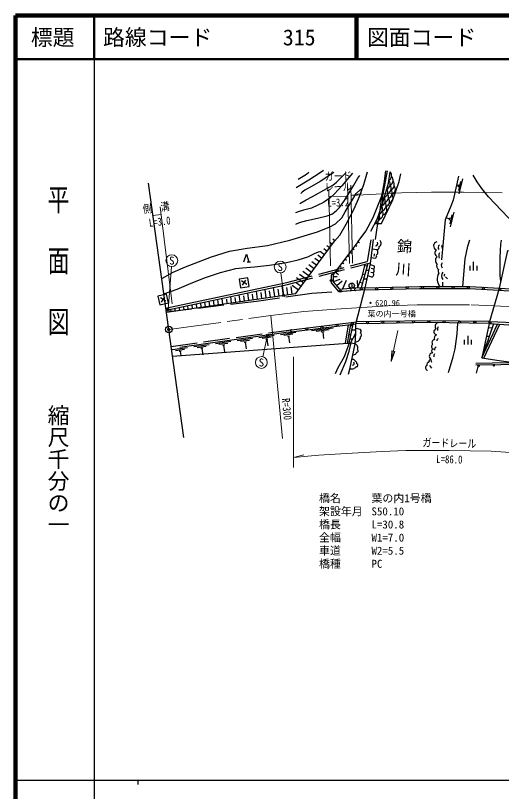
# Model space of a CAD drawing. Units: millimetres, scale not verified. Extents: x 40000 to 680000, y 20000 to 380000.
# Drawn here: x 40000 to 151146, y 202409 to 380000 of the extents above; entities that cross this region are included whole.
import ezdxf
from ezdxf.enums import TextEntityAlignment as Align

# ---------------------------------------------------------------- set-up
doc = ezdxf.new("R2010")
doc.units = ezdxf.units.MM
doc.header["$LTSCALE"] = 1000
doc.header["$PDMODE"] = 32
doc.header["$PDSIZE"] = 500
doc.linetypes.add('CHAIN', pattern=[18.5, 12, -1.5, 3.5, -1.5])
doc.linetypes.add('DASHED', pattern=[7.5, 6, -1.5])
for name, color, linetype, lineweight in [('M-BGD', 7, 'Continuous', 25), ('M-BMK', 2, 'CHAIN', 13), ('M-BMK-HTXT', 7, 'Continuous', 13), ('M-BMK-OTRS', 5, 'Continuous', 25), ('M-BMK-SRVR', 3, 'Continuous', 25), ('M-STR-HTXT', 7, 'Continuous', 13), ('M-STR-STR1', 1, 'Continuous', 25), ('M-STR-STRC', 7, 'Continuous', 25), ('M-TTL', 2, 'Continuous', 140), ('M-TTL-BAND', 7, 'Continuous', 25), ('M-TTL-LINE', 7, 'Continuous', 50)]:
    doc.layers.add(name, color=color, linetype=linetype, lineweight=lineweight)
doc.layers.add('M-OTRS', color=6, linetype='Continuous')
doc.layers.add('M-TTL-TXT', color=7, linetype='Continuous')
doc.styles.add('@ＭＳ ゴシック', font='')
doc.styles.add('ＭＳ ゴシック', font='')
doc.styles.get('@ＭＳ ゴシック').set_extended_font_data('@MS Gothic')
doc.styles.get('ＭＳ ゴシック').set_extended_font_data('MS Gothic')

msp = doc.modelspace()

# ---------------------------------------------------------------- linework, layer by layer
at = {"layer": 'M-BGD'}
for p, q in [((141309, 341066), (140837, 341175)), ((141254, 340828), (141364, 341305)), ((141366, 339976), (141837, 342022)), ((141502, 339226), (142286, 342637)), ((123396, 335354), (123751, 338713)), ((139381, 332348), (139841, 334397)), ((139520, 331600), (140288, 335015)), ((139319, 333439), (138417, 333641)), ((139265, 333200), (139372, 333678)), ((112582, 328859), (113065, 328503)), ((121250, 328653), (120434, 323718)), ((111196, 327396), (111877, 326894)), ((111988, 328055), (112471, 327698)), ((118067, 327156), (117700, 327430)), ((118665, 327958), (118298, 328231)), ((109127, 325195), (110095, 324481)), ((109817, 325929), (110689, 325285)), ((110507, 326663), (111283, 326090)), ((116273, 324752), (115906, 325025)), ((116871, 325553), (116504, 325827)), ((117469, 326355), (117102, 326628)), ((122737, 326402), (121599, 326539)), ((93003, 323613), (93756, 323613)), ((107747, 323728), (108907, 322872)), ((108437, 324461), (109501, 323676)), ((115077, 323149), (114710, 323422)), ((115675, 323951), (115308, 324224)), ((120550, 323232), (119090, 317699)), ((119878, 323055), (121221, 323408)), ((121366, 324609), (122240, 324492)), ((144749, 321650), (144749, 323642)), ((105678, 321526), (107125, 320458)), ((106368, 322260), (107719, 321263)), ((107058, 322994), (108313, 322067)), ((113881, 321546), (113514, 321820)), ((114479, 322348), (114112, 322621)), ((120384, 322604), (119803, 322747)), ((120853, 321632), (120135, 321661)), ((121167, 323052), (121995, 322706)), ((121939, 321984), (121334, 322138)), ((143949, 321650), (143949, 322695)), ((145549, 321650), (145549, 322695)), ((104299, 320059), (105937, 318849)), ((104988, 320793), (106531, 319654)), ((113533, 320198), (112686, 320198)), ((113870, 320661), (113086, 321246)), ((119874, 320670), (119327, 320804)), ((120414, 319648), (119612, 319680)), ((120608, 320524), (121328, 320190)), ((121785, 321080), (121268, 321178)), ((138821, 319766), (138375, 320172)), ((74332, 313050), (102082, 318894)), ((74435, 312561), (102197, 318407)), ((92870, 318425), (91718, 319246)), ((91884, 318260), (92705, 319411)), ((100910, 318136), (101224, 315946)), ((102956, 317955), (103204, 316229)), ((103294, 318314), (104749, 317240)), ((104263, 318842), (105343, 318045)), ((114213, 319616), (112686, 319045)), ((114727, 319177), (113494, 318111)), ((115648, 319374), (114809, 317446)), ((116806, 318782), (116994, 317597)), ((118158, 319355), (118203, 317734)), ((119363, 318736), (118667, 318907)), ((137630, 319002), (137630, 317979)), ((93065, 316484), (93305, 314810)), ((94113, 316221), (94295, 314952)), ((95026, 316897), (95285, 315094)), ((96078, 316607), (96275, 315236)), ((96987, 317310), (97264, 315378)), ((98043, 316992), (98254, 315520)), ((98949, 317723), (99244, 315662)), ((100009, 317377), (100234, 315804)), ((101974, 317762), (102214, 316087)), ((118203, 317734), (119976, 317664)), ((74369, 314627), (73178, 315389)), ((73393, 314412), (74155, 315603)), ((83259, 314419), (83406, 313391)), ((84239, 314625), (84396, 313533)), ((85220, 314832), (85386, 313675)), ((86201, 315038), (86376, 313817)), ((87181, 315245), (87366, 313959)), ((88217, 315066), (88356, 314101)), ((89142, 315658), (89345, 314243)), ((90182, 315451), (90335, 314384)), ((91104, 316071), (91325, 314526)), ((92148, 315836), (92315, 314668)), ((75414, 312767), (75487, 312256)), ((76394, 312973), (76477, 312398)), ((77375, 313180), (77467, 312540)), ((78356, 313386), (78457, 312681)), ((79336, 313593), (79447, 312823)), ((80317, 313799), (80437, 312965)), ((81298, 314006), (81426, 313107)), ((82278, 314212), (82416, 313249)), ((102444, 307514), (117872, 309409)), ((103101, 308096), (117987, 309862)), ((115435, 304988), (116137, 309196)), ((116277, 305027), (117263, 309335)), ((116616, 309027), (117193, 309027)), ((149291, 309440), (146620, 301670)), ((147134, 301586), (150799, 309339)), ((102444, 307514), (77544, 304028)), ((104077, 307440), (100611, 306955)), ((112676, 308469), (107713, 307859)), ((111720, 308049), (108742, 307683)), ((110615, 307611), (109920, 307526)), ((110268, 307569), (110451, 306080)), ((116964, 308027), (117824, 308027)), ((117687, 304838), (117798, 307292)), ((118908, 308117), (117835, 308351)), ((148954, 308461), (148104, 308517)), ((94174, 306053), (90708, 305568)), ((93522, 305659), (91443, 305368)), ((99126, 306747), (95659, 306261)), ((98474, 306352), (96394, 306061)), ((97718, 305944), (97233, 305876)), ((97476, 305910), (97684, 304424)), ((103426, 307046), (101346, 306755)), ((102670, 306637), (102185, 306569)), ((102427, 306603), (102635, 305118)), ((116282, 307027), (116735, 307027)), ((116506, 306027), (117133, 306027)), ((142702, 304733), (142702, 305779)), ((143502, 304733), (143502, 306726)), ((144302, 304733), (144302, 305779)), ((148281, 306501), (147676, 306542)), ((148426, 305489), (147944, 305521)), ((79319, 303973), (75853, 303488)), ((84271, 304667), (80804, 304181)), ((83619, 304272), (81539, 303981)), ((82863, 303864), (82378, 303796)), ((82621, 303830), (82829, 302344)), ((89222, 305360), (85756, 304875)), ((88571, 304966), (86491, 304674)), ((87815, 304557), (87330, 304489)), ((87572, 304523), (87780, 303037)), ((92767, 305250), (92281, 305182)), ((92524, 305216), (92732, 303731)), ((147607, 304542), (147248, 304566)), ((78667, 303579), (76587, 303288)), ((77912, 303170), (77426, 303102)), ((77669, 303136), (77806, 302156)), ((146934, 302582), (146820, 302590)), ((147507, 303546), (147271, 303562)), ((135209, 300600), (135022, 301355)), ((135225, 299316), (134738, 299892)), ((146098, 299965), (145696, 299958)), ((149597, 300028), (149196, 300021))]:
    msp.add_line(p, q, dxfattribs=at)
at = {"layer": 'M-BGD', "linetype": 'DASHED'}
for p, q in [((102082, 318894), (120434, 323718)), ((102197, 318407), (121221, 323408)), ((75589, 304259), (103101, 308096))]:
    msp.add_line(p, q, dxfattribs=at)
at = {"layer": 'M-BGD'}
for points in [[(104201, 340669), (107118, 342419), (109699, 344086), (110426, 344593)], [(117067, 343912), (114663, 341002), (112946, 339211), (111935, 338290), (110441, 337217), (107717, 335927), (105885, 335438), (104644, 335066), (104037, 334822)], [(104111, 332214), (104968, 332656), (106603, 333112), (109033, 333627), (111292, 334136), (112314, 334529), (113364, 335273), (114078, 336078), (115235, 337647), (117375, 341175), (118289, 342784), (118780, 343382)], [(104649, 342552), (106514, 343702), (107107, 344134)], [(105008, 336975), (106465, 337815), (107939, 338561), (111232, 340427), (112565, 341208), (113445, 341896), (114273, 342694), (115638, 344078)], [(112795, 344089), (109668, 342017), (107684, 340886), (106134, 340011), (105553, 339602), (105264, 339277)], [(112977, 328384), (114170, 329753), (115641, 332232), (117430, 335740), (118673, 338602), (119637, 341363), (120498, 344206)], [(118345, 328293), (120127, 330659), (121763, 333798), (122858, 336430), (123751, 338713), (124328, 341466), (124728, 344436)], [(121274, 330636), (122732, 333394), (123754, 336412), (125296, 341625), (125667, 344252)], [(122202, 332392), (123671, 332392), (126272, 337854), (127768, 342044), (128128, 343762)], [(125010, 344456), (123970, 338754), (123935, 337023)], [(141285, 343244), (140092, 337731), (139596, 336385), (138240, 333232), (137848, 328228), (137442, 324057)], [(154396, 325839), (154802, 327763), (155111, 328476), (155247, 329545), (155119, 330481), (154775, 331247), (154244, 332106), (153571, 332933), (152787, 333675), (151126, 335378), (148179, 338493), (146642, 340374), (145604, 341899), (144682, 343493)], [(73427, 319812), (76073, 321245), (78893, 322507), (82856, 323971), (84832, 324789), (88945, 326051), (92989, 326739), (97669, 327355), (102715, 328556), (109090, 330521), (111863, 331619), (113174, 332346), (114599, 333718), (115433, 335092), (116929, 337607), (117896, 339290), (118802, 340068), (119342, 340518)], [(122307, 328735), (122721, 331405), (123396, 335354)], [(119976, 317664), (121191, 323161), (121863, 328727)], [(142306, 317969), (142838, 324288), (143474, 327246), (143889, 328692)], [(151031, 319194), (150882, 320492), (150882, 324588), (151016, 327651), (151139, 328553)], [(74497, 312114), (104097, 316357), (112977, 328384)], [(118345, 328293), (112686, 320710), (112686, 319045), (114119, 317388), (118203, 317734)], [(73912, 316322), (76973, 317334), (80207, 318711), (83418, 320078), (86852, 321202), (90357, 322127), (91944, 322287), (94640, 322498), (98089, 322876), (101968, 323509), (104655, 324070), (106842, 324777), (108387, 325543), (109328, 325897), (109907, 326044)], [(92216, 323613), (92798, 325395), (93381, 323613)], [(150677, 317612), (152599, 326192), (153902, 325900)], [(119878, 323055), (119178, 320197), (118203, 317734)], [(112186, 320543), (112186, 318859), (113907, 316868), (116611, 317097)], [(150548, 317169), (166172, 316157), (172443, 315688), (192229, 312999), (204579, 310336), (213309, 308224), (227493, 304155), (238664, 300139), (252785, 294766), (265519, 289836)], [(150677, 317612), (166207, 316656), (172495, 316185), (192315, 313492), (204690, 310823), (213437, 308707), (227647, 304631), (238838, 300608), (252964, 295233), (265788, 290207)], [(75901, 302013), (115948, 305027), (116655, 309260)], [(115948, 305027), (116606, 305027), (117798, 307292), (117872, 309409)], [(139041, 298330), (140066, 301898), (140578, 303741), (141016, 307134), (141184, 309611)], [(148318, 309505), (146620, 301670), (150263, 309375)], [(148318, 309505), (172025, 307921), (181735, 306480)], [(148449, 309953), (163013, 309387), (171765, 308620), (182847, 306970), (189193, 305867)], [(145288, 300451), (156698, 300657), (169071, 299533), (173798, 302143), (176612, 303524), (182979, 306254), (200144, 303473), (228036, 296048), (240419, 291365)], [(240242, 290897), (227883, 295572), (200039, 302984), (183043, 305737), (176821, 303070), (174029, 301699), (169179, 299021), (156680, 300156), (145297, 299951)], [(116277, 305027), (115177, 301923), (113724, 299383), (113071, 297998)], [(114252, 297743), (115519, 300789), (116291, 303216), (116676, 304788), (116606, 305027)], [(116170, 297913), (116451, 299073), (117687, 304838), (116606, 305027)], [(146620, 301670), (150092, 301100), (153922, 300606)], [(145453, 298167), (145774, 299384), (145979, 299963)]]:
    msp.add_lwpolyline(points, dxfattribs=at)
for points in [[(91473, 317684), (93446, 318014), (93115, 319987), (91143, 319656)], [(73011, 313817), (74965, 314245), (74536, 316199), (72583, 315770)]]:
    msp.add_lwpolyline(points, close=True, dxfattribs=at)
at = {"layer": 'M-BGD', "linetype": 'DASHED'}
msp.add_lwpolyline([(119860, 317211), (107793, 316358), (95124, 314575), (74497, 312114)], dxfattribs=at)
at = {"layer": 'M-BGD'}
for centre, radius in [((112186, 319343), 225), ((116900, 318189), 600), ((129570, 317690), 225), ((133069, 317763), 225), ((136569, 317756), 225), ((140069, 317749), 225), ((143569, 317741), 225), ((114290, 316901), 225), ((119079, 317415), 225), ((122572, 317507), 225), ((126071, 317599), 225), ((147064, 317575), 225), ((150775, 317379), 225), ((121187, 314245), 150), ((113554, 309110), 225), ((117030, 309522), 225), ((120522, 309696), 225), ((124022, 309771), 225), ((127521, 309825), 225), ((131021, 309878), 225), ((134520, 309932), 225), ((138020, 309882), 225), ((141520, 309831), 225), ((145019, 309779), 225), ((148519, 309726), 225), ((106603, 308285), 225), ((110079, 308697), 225)]:
    msp.add_circle(centre, radius, dxfattribs=at)
for centre, radius, start, end in [((124785, 343367), 1250, 298.84395, 45.10415), ((125106, 342296), 1250, 296.98682, 43.24702), ((124452, 341443), 1250, 290.83073, 41.56158), ((124667, 340394), 1250, 290.64188, 36.90208), ((125381, 341276), 1250, 293.87221, 40.13242), ((125622, 340215), 1250, 292.30863, 38.56884), ((123894, 339528), 1250, 290.38948, 36.64968), ((124889, 339383), 1250, 290.61428, 36.87449), ((123327, 337610), 1250, 290.38948, 36.64968), ((124090, 338427), 1250, 290.38948, 36.64968), ((124320, 337476), 1250, 289.89185, 36.15206), ((125092, 338315), 1250, 290.26418, 36.52438), ((122723, 335706), 1250, 288.15353, 34.41373), ((123501, 336506), 1250, 289.28684, 35.54704), ((123718, 335588), 1250, 288.48753, 34.74773), ((122041, 333836), 1270, 282.17542, 32.49434), ((122867, 334612), 1250, 287.42515, 33.68535), ((122308, 327828), 564, 270.84591, 34.00462), ((122621, 326966), 576, 281.60278, 18.38817), ((122887, 327850), 757, 291.71753, 55.94743), ((136626, 327246), 1003, 105.82994, 244.52434), ((137504, 326905), 836, 131.48852, 215.03806), ((139558, 327257), 2094, 177.55602, 197.02252), ((121529, 325350), 617, 320.5337, 10.74199), ((122872, 325039), 365, 104.13133, 204.84845), ((121731, 325850), 1147, 336.52757, 28.75931), ((136851, 325664), 942, 134.17767, 245.64881), ((138141, 325015), 1356, 150.7528, 204.32454), ((122234, 324809), 317, 271.22245, 13.98213), ((137098, 323937), 1076, 126.19452, 231.03666), ((138099, 322799), 750, 130.80368, 223.73861), ((121288, 321629), 741, 312.07941, 28.64295), ((121577, 322376), 533, 312.74555, 38.24398), ((137215, 322678), 899, 151.96749, 239.46385), ((137583, 321510), 913, 154.50844, 213.18958), ((112411, 320543), 225, 4.83715, 184.83715), ((121433, 320699), 519, 258.40614, 47.23121), ((138874, 319672), 2453, 146.92783, 223.62186), ((138831, 320442), 1390, 144.4131, 216.88299), ((138464, 320571), 438, 149.45902, 205.60596), ((116578, 317320), 225, 271.15131, 94.83715), ((117756, 317287), 225, 91.50179, 275.89872), ((136852, 308858), 869, 109.31047, 222.93571), ((103127, 307872), 225, 99.11135, 279.11135), ((118674, 307790), 402, 288.23555, 54.35732), ((118637, 306905), 530, 298.72474, 72.03886), ((136321, 307609), 665, 99.11543, 270.17129), ((137723, 308151), 1235, 149.10134, 190.63329), ((117810, 306402), 1082, 264.63125, 1.97761), ((135926, 305162), 679, 98.98255, 219.89785), ((136626, 306137), 862, 110.60394, 200.65729), ((136798, 305578), 462, 107.87623, 186.60477), ((117361, 303951), 945, 333.44466, 69.84589), ((135789, 304228), 630, 127.58926, 251.69404), ((136363, 303572), 529, 110.47669, 195.13911), ((117285, 303237), 862, 261.70275, 313.71081), ((118295, 302525), 424, 96.54184, 167.9533), ((118017, 303223), 360, 309.83994, 58.13743), ((135386, 302024), 761, 87.99869, 241.46796), ((135584, 303190), 440, 89.0306, 247.13434), ((136732, 302035), 1050, 148.619, 188.71537), ((117016, 300515), 801, 34.85021, 96.10941), ((116970, 300445), 498, 283.50164, 27.68611), ((117302, 300295), 772, 1.52319, 61.24312), ((117943, 299976), 364, 274.5511, 68.86257), ((134772, 300052), 692, 105.12264, 192.56995), ((135042, 300879), 477, 92.33068, 199.36291), ((117056, 299986), 888, 231.15407, 296.6033), ((118898, 297949), 1906, 119.08067, 139.282), ((134384, 299380), 596, 118.79393, 257.91617), ((145898, 299930), 203, 172.07049, 9.99388), ((149397, 299993), 203, 172.07049, 9.99388)]:
    msp.add_arc(centre, radius, start, end, dxfattribs=at)
at = {"layer": 'M-BMK'}
msp.add_lwpolyline([(75050, 308141), (98371, 311314), (105948, 312246), (113246, 312799), (125130, 313555), (131864, 313755), (144178, 313776), (149498, 313559), (160117, 312998)], dxfattribs=at)
at = {"layer": 'M-BMK-HTXT'}
for p, q in [((125918, 300806), (127409, 307886)), ((125918, 300806), (126085, 303256)), ((125918, 300806), (126753, 303115)), ((126753, 303115), (126085, 303256))]:
    msp.add_line(p, q, dxfattribs=at)
at = {"layer": 'M-BMK-OTRS'}
msp.add_line((78481, 283458), (70389, 341664), dxfattribs=at)
at = {"layer": 'M-BMK-SRVR'}
msp.add_circle((75050, 308141), 750, dxfattribs=at)
at = {"layer": 'M-OTRS'}
msp.add_point((75050, 308141), dxfattribs=at)
at = {"layer": 'M-STR-HTXT'}
for p, q in [((115893, 341329), (116392, 323244)), ((117053, 323354), (116656, 341204)), ((112059, 322718), (111674, 340144)), ((116709, 338803), (119119, 339271)), ((111709, 338562), (115966, 338679)), ((75842, 314009), (73078, 336215)), ((71418, 334261), (73292, 334494)), ((74912, 312669), (75645, 322561)), ((101336, 315930), (100703, 321105)), ((101031, 283203), (98371, 311314)), ((97647, 306810), (96534, 301906)), ((103587, 301855), (103587, 276546)), ((103587, 278864), (105975, 279432))]:
    msp.add_line(p, q, dxfattribs=at)
for points in [[(116709, 338803), (128262, 339409), (135104, 339571), (142496, 339571), (151303, 339401)], [(103587, 278864), (109364, 279407), (115660, 279787), (123826, 280225), (129284, 280435), (139190, 280478), (148756, 280278), (156384, 279796), (163719, 279230), (169364, 278635), (175195, 277895), (183851, 276632)]]:
    msp.add_lwpolyline(points, dxfattribs=at)
for centre in [(75745, 323908), (100539, 322445), (96235, 300590)]:
    msp.add_circle(centre, 1350, dxfattribs=at)
at = {"layer": 'M-STR-STR1'}
for p, q in [((117872, 309409), (119976, 317664)), ((148318, 309505), (150677, 317612))]:
    msp.add_line(p, q, dxfattribs=at)
for points in [[(119976, 317664), (132391, 317989), (143897, 317966), (150677, 317612)], [(119860, 317211), (132396, 317539), (143884, 317516), (150548, 317169)], [(148318, 309505), (134599, 309708), (123400, 309537), (117872, 309409)], [(148449, 309953), (134599, 310158), (123391, 309987), (117987, 309862)]]:
    msp.add_lwpolyline(points, dxfattribs=at)
at = {"layer": 'M-STR-STRC'}
for centre in [(101336, 315930), (74912, 312669), (97647, 306810)]:
    msp.add_circle(centre, 250, dxfattribs=at)
at = {"layer": 'M-TTL'}
for p, q in [((40000, 380000), (40000, 20000)), ((680000, 380000), (40000, 380000))]:
    msp.add_line(p, q, dxfattribs=at)
at = {"layer": 'M-TTL-BAND'}
for p, q in [((58000, 370000), (58000, 20000)), ((40000, 205000), (579000, 205000)), ((68000, 205000), (68000, 204000))]:
    msp.add_line(p, q, dxfattribs=at)
at = {"layer": 'M-TTL-LINE'}
for p, q in [((58000, 380000), (58000, 370000)), ((117750, 380000), (117750, 370000)), ((118250, 380000), (118250, 370000)), ((40000, 370000), (680000, 370000))]:
    msp.add_line(p, q, dxfattribs=at)

# ---------------------------------------------------------------- texts
at = {"layer": 'M-BGD', "style": 'ＭＳ ゴシック'}
msp.add_text('620.96', height=1320, dxfattribs=at).set_placement((125089, 313178), align=Align.BOTTOM_CENTER)
at = {"layer": 'M-BMK-HTXT', "style": '@ＭＳ ゴシック'}
msp.add_text('錦 川', height=2566, rotation=266.597, dxfattribs=at).set_placement((128793, 324585), align=Align.MIDDLE_CENTER)
at = {"layer": 'M-BMK-HTXT', "style": 'ＭＳ ゴシック'}
msp.add_text('葉の内一号橋', height=1320, dxfattribs=at).set_placement((120486, 310690), align=Align.BOTTOM_LEFT)
at = {"layer": 'M-STR-HTXT', "style": 'ＭＳ ゴシック', "width": 0.8}
for s, rotation, p in [('ガード', 1.58, (113832, 341780)), ('レール', 1.58, (113832, 339303)), ('側\u3000溝', 7.097, (72332, 334564)), ('L=3.2', 1.58, (113832, 335748)), ('L=3.0', 7.097, (73154, 331380)), ('R=300', 275.404, (100596, 289790)), ('ガードレール', 358.636, (139194, 280666)), ('L=86.0', 358.636, (139194, 276973))]:
    msp.add_text(s, height=1833, rotation=rotation, dxfattribs=at).set_placement(p, align=Align.BOTTOM_CENTER)
at = {"layer": 'M-STR-HTXT', "style": 'ＭＳ ゴシック'}
for p in [(75745, 323908), (100539, 322445), (96235, 300590)]:
    msp.add_text('S', height=1833, dxfattribs=at).set_placement(p, align=Align.MIDDLE_CENTER)
for s, p in [('橋名', (109412, 268052)), ('葉の内1号橋', (121412, 268052)), ('架設年月', (109412, 265052)), ('S50.10', (121412, 265052)), ('橋長', (109412, 262052)), ('L=30.8', (121412, 262052)), ('全幅', (109412, 259052)), ('W1=7.0', (121412, 259052)), ('車道', (109412, 256052)), ('W2=5.5', (121412, 256052)), ('橋種', (109412, 253052)), ('PC', (121412, 253052))]:
    msp.add_text(s, height=1833, dxfattribs=at).set_placement(p, align=Align.BOTTOM_LEFT)
at = {"layer": 'M-TTL-BAND', "style": '@ＭＳ ゴシック', "width": 1.4}
msp.add_text('平  面  図', height=3666, rotation=270, dxfattribs=at).set_placement((49777, 306475), align=Align.MIDDLE_RIGHT)
at = {"layer": 'M-TTL-BAND', "style": '@ＭＳ ゴシック'}
msp.add_text('縮尺千分の一', height=3666, rotation=270, dxfattribs=at).set_placement((49777, 261030), align=Align.MIDDLE_RIGHT)
at = {"layer": 'M-TTL-TXT', "style": 'ＭＳ ゴシック'}
msp.add_text('標題', height=3666, dxfattribs=at).set_placement((48500, 375000), align=Align.MIDDLE_CENTER)
for s, p in [('路線コード', (60000, 375000)), ('315', (101142, 375000)), ('図面コード', (120380, 375000))]:
    msp.add_text(s, height=3666, dxfattribs=at).set_placement(p, align=Align.MIDDLE_LEFT)

doc.saveas('drawing.dxf')
